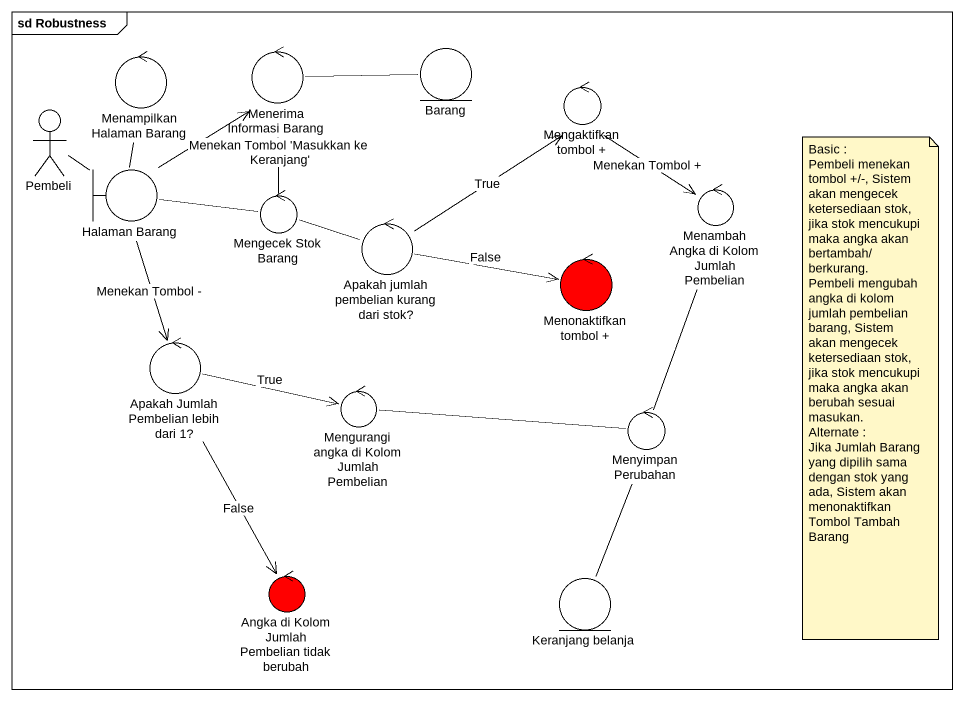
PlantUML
@startuml
mainframe sd Robustness
control "Menampilkan Halaman Barang" as Menampilkan_Halaman_Barang
control "Menerima Informasi Barang" as Menerima_Informasi_Barang
entity Barang
actor Pembeli
control "Mengaktifkan tombol +" as Mengaktifkan_tombol
boundary "Halaman Barang" as Halaman_Barang
control "Mengecek Stok Barang" as Mengecek_Stok_Barang
control "Menambah Angka di Kolom Jumlah Pembelian" as Menambah_Angka_di_Kolom
control "Apakah jumlah pembelian kurang dari stok?" as Apakah_jumlah_pembelian
control "Menonaktifkan tombol +" as Menonaktifkan_tombol #FF0000
control "Apakah Jumlah Pembelian lebih dari 1?" as Apakah_Jumlah_Pembelian
control "Mengurangi angka di Kolom Jumlah Pembelian" as Mengurangi_angka_di_Kolom
control "Menyimpan Perubahan" as Menyimpan_Perubahan
control "Angka di Kolom Jumlah Pembelian tidak berubah" as Angka_di_Kolom_Jumlah #FF0000
entity "Keranjang belanja" as Keranjang_belanja
Menampilkan_Halaman_Barang -- Halaman_Barang
Menerima_Informasi_Barang -right- Barang
Pembeli -right- Halaman_Barang
Mengaktifkan_tombol --> Menambah_Angka_di_Kolom : Menekan Tombol +
Halaman_Barang -up-> Menerima_Informasi_Barang : Menekan Tombol 'Masukkan ke Keranjang'
Halaman_Barang -right- Mengecek_Stok_Barang
Halaman_Barang --> Apakah_Jumlah_Pembelian : Menekan Tombol -
Mengecek_Stok_Barang -up- Menerima_Informasi_Barang
Apakah_jumlah_pembelian -up-> Mengaktifkan_tombol : True
Apakah_jumlah_pembelian -left- Mengecek_Stok_Barang
Apakah_jumlah_pembelian -right-> Menonaktifkan_tombol : False
Apakah_Jumlah_Pembelian -right-> Mengurangi_angka_di_Kolom : True
Apakah_Jumlah_Pembelian --> Angka_di_Kolom_Jumlah : False
Menyimpan_Perubahan -up- Menambah_Angka_di_Kolom
Menyimpan_Perubahan -left- Mengurangi_angka_di_Kolom
Menyimpan_Perubahan -- Keranjang_belanja
note as N1
  Basic :
  Pembeli menekan tombol +/-, Sistem akan mengecek ketersediaan stok, jika stok mencukupi maka angka akan bertambah/berkurang.
  Pembeli mengubah angka di kolom jumlah pembelian barang, Sistem akan mengecek ketersediaan stok, jika stok mencukupi maka angka akan berubah sesuai masukan.
  Alternate :
  Jika Jumlah Barang yang dipilih sama dengan stok yang ada, Sistem akan menonaktifkan Tombol Tambah Barang
end note
@enduml
